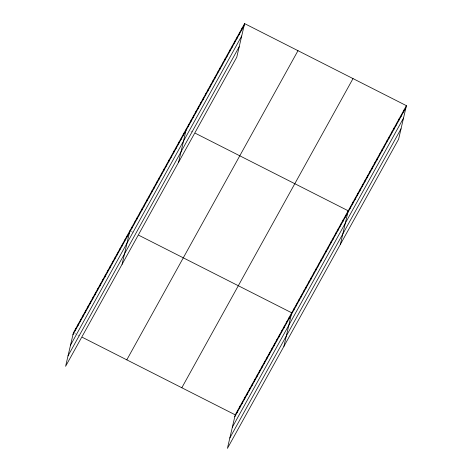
<?xml version="1.0" encoding="UTF-8"?>
<svg xmlns="http://www.w3.org/2000/svg" width="472" height="472" viewBox="0 0 472 472"><rect width="100%" height="100%" fill="white"/><g stroke="black" fill="none" stroke-linecap="round" stroke-linejoin="round"><path stroke-width="0.35" stroke-dasharray="2.36 1.77" d="M190.835 130.974L193.378 132.266M131.163 231.386L134.343 233.003M74.67 333.415L76.576 334.382M77.85 335.026L79.756 335.993"/><path stroke-width="0.71" d="M75.396 330.3L75.856 328.335M77.856 325.863L78.311 323.898M80.311 321.426L80.765 319.461M82.765 316.989L83.225 315.025M85.225 312.553L85.68 310.588M87.68 308.122L88.134 306.157M90.134 303.685L90.594 301.72M92.595 299.248L93.049 297.283M95.049 294.811L95.503 292.846M97.503 290.374L97.964 288.41M99.958 285.938L100.418 283.973M102.418 281.507L102.872 279.542M104.872 277.07L105.333 275.105M107.327 272.633L107.787 270.668M109.787 268.196L110.241 266.232M112.242 263.76L112.696 261.795M114.696 259.323L115.156 257.358M117.156 254.886L117.611 252.921M119.611 250.455L120.065 248.49M122.065 246.018L122.525 244.053M124.525 241.581L124.98 239.617M126.98 237.145L127.434 235.18M122.083 264.302L129.894 230.743M131.889 228.271L132.349 226.306M134.349 223.834L134.803 221.869M136.803 219.403L137.263 217.439M139.258 214.966L139.718 213.002M141.718 210.53L142.172 208.565M144.172 206.093L144.627 204.128M146.627 201.656L147.087 199.691M149.087 197.219L149.541 195.255M151.542 192.782L151.996 190.818M153.996 188.352L154.456 186.387M156.456 183.915L156.91 181.95M158.911 179.478L159.365 177.513M161.365 175.041L161.825 173.077M163.819 170.604L164.28 168.64M166.28 166.168L166.734 164.203M168.734 161.737L169.194 159.772M171.188 157.3L171.649 155.335M173.649 152.863L174.103 150.898M176.103 148.426L176.558 146.462M178.558 143.989L179.018 142.025M181.018 139.553L181.472 137.588M183.472 135.116L183.927 133.151M178.575 162.279L186.387 128.72M188.352 126.301L188.812 124.337M190.776 121.923L191.237 119.959M193.201 117.546L193.662 115.581M195.626 113.162L196.087 111.197M198.051 108.784L198.511 106.82M200.482 104.4L200.936 102.436M202.907 100.023L203.361 98.058M205.332 95.645L205.786 93.68M207.757 91.261L208.211 89.296M210.182 86.883L210.636 84.919M212.607 82.506L213.061 80.541M215.031 78.122L215.486 76.157M217.456 73.744L217.911 71.779M219.881 69.366L220.335 67.402M222.306 64.983L222.766 63.018M224.731 60.605L225.191 58.64M227.156 56.227L227.616 54.262M229.581 51.843L230.041 49.879M232.006 47.465L232.466 45.501M234.431 43.082L234.891 41.117M236.855 38.704L237.316 36.739M239.28 34.326L239.741 32.361M241.705 29.942L242.165 27.978M244.59 23.6L236.779 57.159L65.59 366.331L73.402 332.772L244.59 23.6L406.41 105.669L398.598 139.228L227.41 448.4L235.221 414.841L406.41 105.669M237.221 412.369L237.676 410.404M239.676 407.932L240.13 405.967M242.13 403.495L242.59 401.53M244.584 399.058L245.045 397.094M247.045 394.627L247.499 392.663M249.499 390.191L249.959 388.226M251.954 385.754L252.414 383.789M254.414 381.317L254.868 379.352M256.868 376.88L257.323 374.916M259.323 372.443L259.783 370.479M261.783 368.012L262.237 366.048M264.237 363.576L264.692 361.611M266.692 359.139L267.152 357.174M269.152 354.702L269.606 352.737M271.606 350.265L272.061 348.301M274.061 345.828L274.521 343.864M276.515 341.392L276.975 339.427M278.976 336.961L279.43 334.996M281.43 332.524L281.89 330.559M283.884 328.087L284.345 326.123M286.345 323.65L286.799 321.686M288.799 319.214L289.253 317.249M283.902 346.371L291.714 312.812L138.792 235.257M293.714 310.34L294.168 308.375M296.168 305.909L296.623 303.944M298.623 301.472L299.083 299.508M301.083 297.035L301.537 295.071M303.537 292.599L303.992 290.634M305.992 288.162L306.452 286.197M308.446 283.725L308.906 281.76M310.906 279.294L311.361 277.329M313.361 274.857L313.821 272.893M315.815 270.421L316.275 268.456M318.276 265.984L318.73 264.019M320.73 261.547L321.184 259.582M323.184 257.11L323.644 255.145M325.645 252.673L326.099 250.709M328.099 248.242L328.553 246.278M330.553 243.806L331.014 241.841M333.014 239.369L333.468 237.404M335.468 234.932L335.922 232.967M337.922 230.495L338.383 228.531M340.377 226.058L340.837 224.094M342.837 221.622L343.291 219.657M345.292 217.191L345.752 215.226M340.395 244.348L348.206 210.789L195.284 133.234M350.171 208.37L350.631 206.406M352.596 203.992L353.056 202.028M355.027 199.615L355.481 197.65M357.452 195.231L357.906 193.266M359.876 190.853L360.331 188.888M362.301 186.475L362.756 184.511M364.726 182.092L365.18 180.127M367.151 177.714L367.605 175.749M369.576 173.336L370.03 171.371M372.001 168.952L372.455 166.988M374.426 164.575L374.88 162.61M376.851 160.191L377.311 158.226M379.276 155.813L379.736 153.848M381.701 151.435L382.161 149.471M384.125 147.052L384.586 145.087M386.55 142.674L387.01 140.709M388.975 138.296L389.435 136.331M391.4 133.912L391.86 131.948M393.825 129.535L394.285 127.57M396.25 125.157L396.71 123.192M398.675 120.773L399.135 118.808M401.106 116.395L401.56 114.43M403.531 112.017L403.985 110.053M72.942 334.736L244.13 25.565M70.517 345.162L241.705 35.99M68.015 355.906L239.21 46.734M126.797 359.853L297.991 50.681M181.82 387.76L353.009 78.588M234.761 416.805L405.955 107.634M232.336 427.231L403.525 118.059M229.834 437.975L401.029 128.803M82.299 337.285L235.221 414.841"/></g></svg>
